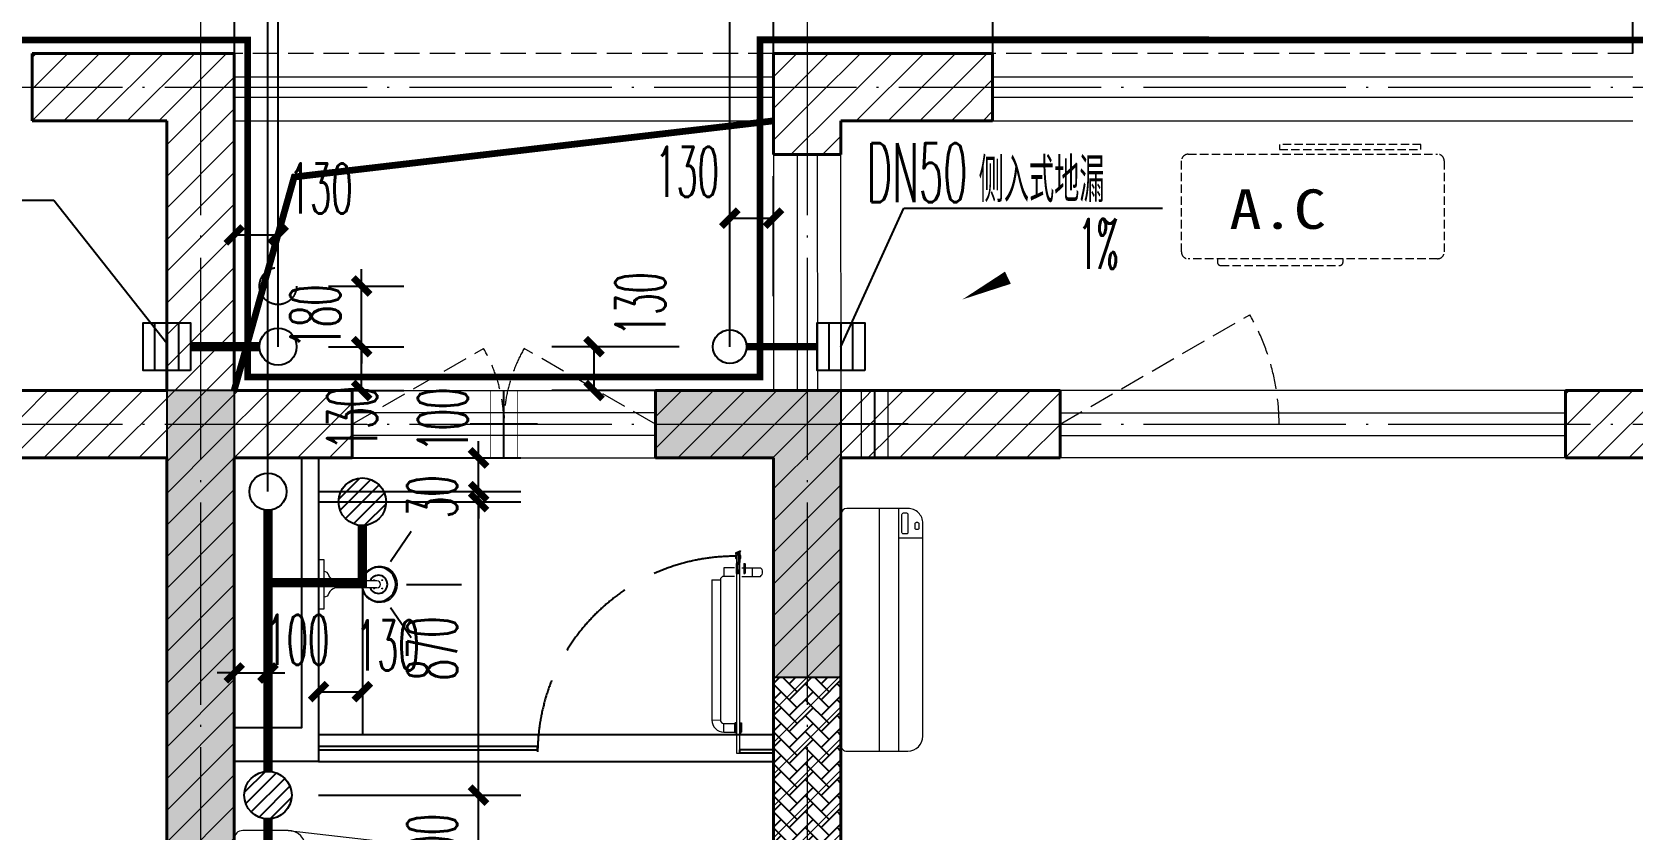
# Model space of a CAD drawing. Extents: x 27938 to 650306, y -92720 to 1524912.
# Drawn here: x 319817 to 324567, y 111802 to 114169 of the extents above; entities that cross this region are included whole.
import ezdxf

# ---------------------------------------------------------------- set-up
doc = ezdxf.new("R2010")
doc.units = 0
doc.header["$LTSCALE"] = 1000
doc.header["$MEASUREMENT"] = 0
doc.linetypes.add('DASH', pattern=[0.35, 0.25, -0.1])
doc.linetypes.add('DOTE', pattern=[2.42, 2, -0.2, 0.02, -0.2])
for name, color, linetype in [('COLUMN', 9, 'Continuous'), ('DIM_凝结', 3, 'Continuous'), ('DIM_废水', 3, 'Continuous'), ('DIM_污水', 3, 'Continuous'), ('DIM_雨水', 3, 'Continuous'), ('EQUIP_地漏', 7, 'Continuous'), ('IP-bath&kitchen-JOHNSON', 4, 'Continuous'), ('P-bath&kitchen-JOHNSON', 4, 'Continuous'), ('PIPE-凝结', 150, 'N'), ('PIPE-废水', 31, 'F'), ('PIPE-污水', 2, 'W'), ('TWT_DIM', 3, 'Continuous'), ('TWT_LEAD', 3, 'Continuous'), ('VPIPE-凝结', 150, 'Continuous'), ('VPIPE-废水', 31, 'Continuous'), ('VPIPE-污水', 2, 'W'), ('VPIPE-雨水', 4, 'DASH'), ('保温', 6, 'Continuous'), ('机电标识类', 1, 'Continuous'), ('看线', 251, 'Continuous')]:
    doc.layers.add(name, color=color, linetype=linetype)
for name, color, linetype, lineweight in [('DOTE', 19, 'DOTE', 9), ('LVTRY', 1, 'Continuous', 13), ('PUB_HATCH', 8, 'Continuous', 9), ('WALL', 9, 'Continuous', 40), ('WINDOW', 8, 'Continuous', 15), ('平面-排水沟', 86, 'Continuous', 15), ('平面-栏杆', 135, 'Continuous', 15), ('平面-看线', 45, 'Continuous', 15), ('平面-空调室内机', 176, 'Continuous', 9), ('平面-空调预留孔', 173, 'Continuous', 15), ('空调', 76, 'Continuous', 13)]:
    doc.layers.add(name, color=color, linetype=linetype, lineweight=lineweight)
doc.styles.add('_TCH_DIM', font='SIMPLEX.shx', dxfattribs={"width": 0.6, "oblique": 10, "bigfont": 'hztxt.shx'})
doc.styles.add('_TCH_DIM_T3', font='SIMPLEX.shx', dxfattribs={"width": 0.494118, "bigfont": 'GBCBIG.shx'})
doc.styles.add('_TWT_SERIAL', font='simplex.shx', dxfattribs={"width": 0.6, "oblique": 10, "height": 3, "bigfont": 'aadri.shx'})
doc.styles.get("Standard").update_dxf_attribs({"font": 'gbenor.shx', "bigfont": 'gbcbig.shx'})
doc.styles.add('黑体', font='simhei.ttf')
doc.linetypes.add('F', pattern='A,3,-0.2,["F",Standard,S=0.25,R=0,X=-0.1,Y=-0.115],-0.2', length=3.4)
doc.linetypes.add('N', pattern='A,3,-0.2,["N",Standard,S=0.25,R=0,X=-0.1,Y=-0.115],-0.2', length=3.4)
doc.linetypes.add('W', pattern='A,3,-0.2,["W",Standard,S=0.25,R=0,X=-0.1,Y=-0.115],-0.2', length=3.4)
doc.dimstyles.new('_TWT_ARCH&&50', dxfattribs={"dimtxt": 148.75, "dimasz": 50, "dimexe": 125, "dimexo": 150, "dimgap": 63.125, "dimtad": 1, "dimdec": 0, "dimzin": 0, "dimdsep": 46, "dimtxsty": '_TCH_DIM_T3', "dimblk": 'ARCHTICK', "dimcen": 0.09, "dimclrt": 7, "dimazin": 2, "dimtfac": 1, "dimtdec": 0, "dimtix": 1, "dimtmove": 2, "dimatfit": 3, "dimfxl": 1, "dimtolj": 1, "dimtzin": 0, "dimarcsym": 0})
pattern_1 = [(45, (0, 47.75), (-47.022601, 47.022601), [])]

# ---------------------------------------------------------------- blocks, each defined once
blk = doc.blocks.new('FGDGDRGSDGDG')
at = {"layer": 'DOTE', "linetype": 'DOTE', "ltscale": 0.3}
for p, q in [((538382.5, 529998.5), (538382.5, 513948.5)), ((540182.5, 529998.5), (540182.5, 522348.5)), ((488182.5, 526148.5), (546982.5, 526148.5)), ((488182.5, 525148.5), (546982.5, 525148.5))]:
    blk.add_line(p, q, dxfattribs=at)
blk = doc.blocks.new('rrrrrrrrrrrra')
at = {"color": 0}
for p, q in [((252.6, 483.7), (-87.4, 483.7)), ((-112.4, 458.7), (-112.4, 324.3)), ((277.6, 324.3), (277.6, 458.7)), ((-112.4, 324.3), (-63.7, -103.4)), ((277.6, 324.3), (227.5, -115.6)), ((-59.1, 271.1), (224.3, 271.1)), ((-20.6, 232.4), (-34.2, 153.6)), ((191.3, 200.5), (-26.1, 200.5)), ((185.8, 232.4), (-20.6, 232.4)), ((185.8, 232.4), (199.4, 153.6))]:
    blk.add_line(p, q, dxfattribs=at)
for centre, radius, start, end in [((-87.4, 458.7), 25, 90, 180), ((252.6, 458.7), 25, 0, 90), ((-59.1, 324.3), 53.3, 180, 270), ((224.3, 324.3), 53.3, 270, 0), ((-322.6, 209.8), 293.8, 333.5369, 351.4828), ((487.8, 209.8), 293.8, 188.5172, 206.4631), ((149, -3.2), 224.1, 158.5202, 180), ((16.2, -3.2), 224.1, 0, 21.4798), ((83.8, -63.6), 152.8, 195.0773, 340.1181)]:
    blk.add_arc(centre, radius, start, end, dxfattribs=at)
blk = doc.blocks.new('A$C1E0F638F')
at = {"color": 0}
for points in [[(499.7, 435.1), (499.7, 85.1), (0, 85.1), (0, 435.1)], [(269.9, 30), (229.9, 30), (229.9, 195), (269.9, 195)], [(119.9, 0), (179.9, 0), (179.9, 60), (119.9, 60)], [(146.9, 55), (152.9, 55), (152.9, 5), (146.9, 5)], [(379.9, 0), (319.9, 0), (319.9, 60), (379.9, 60)], [(352.9, 55), (346.9, 55), (346.9, 5), (352.9, 5)], [(229.9, 30), (269.9, 30), (269.9, 10), (229.9, 10)]]:
    blk.add_lwpolyline(points, close=True, dxfattribs=at)
blk.add_lwpolyline([(269.9, 60), (279.9, 60), (279.9, 0), (219.9, 0), (219.9, 60), (229.9, 60)], dxfattribs=at)
blk.add_circle((249.9, 236.3), 26, dxfattribs=at)
blk = doc.blocks.new('135')
blk.add_hatch(color=0).paths.add_polyline_path([(4.8, 1.8), (3.6, -1), (-4.7, 2.5), (-3.5, 5.3)])
at = {"color": 0}
for p, q in [((-6.3, 2.6), (5.4, -2.3)), ((-5.7, 2.9), (-5.2, 2.7)), ((-5.6, 18.9), (-3.4, 19.4)), ((-3.4, 19.4), (-5.5, 19.4)), ((5.2, 10.9), (-5.3, 10.9)), ((5.2, 9.7), (-5.2, 9.7)), ((-5.2, 2.7), (-3.8, 5.9)), ((-5, 10.9), (-5, 30.5)), ((-3.8, 5.9), (5.4, 2.1)), ((0, 0), (0, 39.1)), ((5.6, 18.9), (3.4, 19.3)), ((3.4, 19.3), (5.6, 19.3)), ((4.1, -1.2), (5.4, 2.1)), ((5, 10.9), (5, 32.3)), ((4.1, -1.2), (5.7, -1.8))]:
    blk.add_line(p, q, dxfattribs=at)
for centre, radius, start, end in [((6.2, 15.8), 13.5, 151.0147, 204.8403), ((13.5, 4.2), 20.5, 163.0924, 182.0012), ((-6, 3.6), 1, 184.2275, 248.4661), ((8.6, 15.5), 14.6, 166.278, 198.0953), ((13.5, 4.2), 19.5, 163.7443, 182.5269), ((-5.5, 3.3), 0.5, 181.9385, 247.2597), ((-5.2, 22.1), 0.5, 335.7643, 151.0147), ((3.8, 18.1), 9.42, 155.7643, 171.9773), ((5.2, 22.3), 0.5, 29.8425, 204.574), ((-5.9, 17.2), 11.7, 10.475, 24.574), ((29.1, 6.7), 24, 172.9439, 199.2318), ((-6.3, 15.4), 12.4, 338.6449, 16.0476), ((-6, 15.8), 13.4, 334.9111, 29.8425), ((26.4, 6.3), 20.6, 169.1454, 199.9526), ((5.9, -1.2), 1.17, 247.4597, 19.9526), ((5.9, -1.4), 0.5, 247.4597, 19.2318)]:
    blk.add_arc(centre, radius, start, end, dxfattribs=at)
blk.add_open_spline([(-5, 30.5), (-4.1, 31.3), (-2.3, 33), (0.9, 29.2), (3.5, 31.1), (5, 32.3)], degree=3, knots=[0, 0, 0, 0, 3.066329, 6.218313, 11.124135, 11.124135, 11.124135, 11.124135], dxfattribs=at)
blk = doc.blocks.new('SDFAWERAWER')
at = {"layer": 'LVTRY', "color": 0}
for p, q in [((593987.8, -1242190.5), (593978.2, -1242214)), ((594017.1, -1242202.5), (593987.8, -1242190.5)), ((594015.8, -1242220.4), (594027.2, -1242192.7)), ((594022.6, -1242211.4), (594029.8, -1242193.8)), ((594025.4, -1242210.8), (594031.1, -1242196.8)), ((594027.2, -1242192.7), (594033, -1242195.1)), ((594029.8, -1242193.8), (594031.1, -1242196.8)), ((594032.2, -1242197.2), (594033, -1242195.1)), ((594033, -1242195.1), (594034, -1242197.4)), ((594033.8, -1242197.9), (594034, -1242197.4)), ((593941.2, -1242210.1), (593783.7, -1242594.8)), ((593964.6, -1242219.7), (593807.2, -1242604.4)), ((593941.2, -1242210.1), (593964.6, -1242219.7)), ((594007.5, -1242226), (593978.2, -1242214)), ((594015.8, -1242220.4), (594021.7, -1242222.8)), ((594025.7, -1242203.9), (594018.5, -1242221.5)), ((594018.5, -1242221.5), (594021.5, -1242220.3)), ((594025.4, -1242210.8), (594021.5, -1242220.3)), ((594022.6, -1242220.7), (594021.7, -1242222.8)), ((594021.7, -1242222.8), (594023.9, -1242221.9)), ((594024.2, -1242221.4), (594023.9, -1242221.9)), ((594027.7, -1242234.3), (594078.4, -1242255)), ((594047.3, -1242200.9), (594035.9, -1242228.7)), ((594035.9, -1242228.7), (594038.6, -1242229.7)), ((594037.3, -1242210.8), (594088, -1242231.6)), ((594038.6, -1242229.7), (594045.2, -1242213.6)), ((594038.6, -1242229.7), (594041.6, -1242228.5)), ((594041.6, -1242228.5), (594051.2, -1242205)), ((594049.9, -1242202), (594043.3, -1242218.2)), ((594047.3, -1242200.9), (594049.9, -1242202)), ((594049.9, -1242202), (594051.2, -1242205)), ((594057.1, -1242246.3), (594066.7, -1242222.8)), ((593783.7, -1242594.8), (593807.2, -1242604.4)), ((593803.2, -1242641.3), (593812.8, -1242617.9)), ((593812.8, -1242617.9), (593842.2, -1242629.9)), ((593803.2, -1242641.3), (593832.6, -1242653.3)), ((593842.2, -1242629.9), (593832.6, -1242653.3)), ((593833.8, -1242656.3), (593832.6, -1242653.3)), ((593845.2, -1242628.6), (593833.8, -1242656.3)), ((593836.5, -1242657.4), (593833.8, -1242656.3)), ((593847.8, -1242629.7), (593836.5, -1242657.4)), ((593845.2, -1242628.6), (593842.2, -1242629.9)), ((593847.8, -1242629.7), (593845.2, -1242628.6)), ((593847.1, -1242661.8), (593858.5, -1242634.1)), ((593847.1, -1242661.8), (593849.8, -1242662.9)), ((593849.8, -1242662.9), (593861.2, -1242635.2)), ((593852.1, -1242661.9), (593862.1, -1242637.4)), ((593858.5, -1242634.1), (593861.2, -1242635.2)), ((593861.2, -1242635.2), (593862.1, -1242637.4))]:
    blk.add_line(p, q, dxfattribs=at)
blk.add_lwpolyline([(593823.5, -1242717), (594045.8, -1242173.9), (594036.5, -1242170.2), (593814.2, -1242713.2)], close=True, dxfattribs=at)
blk.add_arc((594075.3, -1242240), 15.3, 281.7932, 33.7019, dxfattribs=at)
for centre, major_axis, start_param, end_param in [((593974.2, -1242223.6), (3.93, 9.6), 0, 1.570796), ((593816.8, -1242608.3), (13.5, 33.1), 1.570796, 3.141593), ((593816.8, -1242608.3), (3.93, 9.6), 1.570796, 3.141593)]:
    blk.add_ellipse(centre, major_axis=major_axis, ratio=1, start_param=start_param, end_param=end_param, dxfattribs=at)
at = {"layer": 'P-bath&kitchen-JOHNSON', "color": 0, "linetype": 'DASH'}
blk.add_arc((593809.8, -1242714), 586.2, 67.5369, 157.1325, dxfattribs=at)
at = {"layer": 'LVTRY', "color": 8, "xscale": -1, "rotation": 157.7329157530927}
blk.add_blockref('135', (594045.3, -1242161.9), dxfattribs=at)
blk = doc.blocks.new('A$C5DCB2F21')
at = {"layer": 'IP-bath&kitchen-JOHNSON', "color": 0}
for p, q in [((-68.3, -213.2), (-157.7, -275)), ((68.2, -213.2), (157.6, -275)), ((-0.1, -261.4), (-0.1, -424.7))]:
    blk.add_line(p, q, dxfattribs=at)
for centre, major_axis, ratio, start_param, end_param in [((0, -178.8), (-51, 0), 0.990052, -1.36297, 4.504563), ((0, -177.8), (-26.8, 0), 0.994812, -1.167677, 4.309269)]:
    blk.add_ellipse(centre, major_axis=major_axis, ratio=ratio, start_param=start_param, end_param=end_param, dxfattribs=at)
at = {"layer": 'LVTRY', "color": 0}
for p, q in [((73.6, 0), (-73.6, 0)), ((-10.5, -173.5), (-10.5, -49.3)), ((10.6, -173.5), (10.6, -49.3))]:
    blk.add_line(p, q, dxfattribs=at)
blk.add_lwpolyline([(73.6, 0), (73.6, -15.8), (-73.6, -15.8), (-73.6, 0)], dxfattribs=at)
for points in [[(-26.3, -30.7, -0.364142), (-37.8, -15.8, -0.020495)], [(-10.5, -49.4, 0.214893), (-26.3, -30.7, 7.649644)], [(10.6, -49.3, -0.21439), (26.3, -30.7, -7.649644)], [(26.3, -30.7, 0.364142), (37.8, -15.8, 0.020495)]]:
    blk.add_lwpolyline(points, format="xyb", dxfattribs=at)
blk.add_arc((0, -173.5), 10.5, 180, 0, dxfattribs=at)
for centre, major_axis, ratio, start_param, end_param in [((0, -181.3), (53.6, 0), 0.987577, 1.76809, 7.656688), ((-12.4, -164.7), (0, 1.43), 0.85, -1.570796, 4.712389), ((-12.4, -189.2), (0, 1.43), 0.85, 4.712389, 10.995574), ((12.5, -164.7), (0, 1.43), 0.85, 4.712389, 10.995574), ((12.5, -189.2), (0, 1.43), 0.85, 4.712389, 10.995574)]:
    blk.add_ellipse(centre, major_axis=major_axis, ratio=ratio, start_param=start_param, end_param=end_param, dxfattribs=at)
blk = doc.blocks.new('FSFSFSFS')
at = {"layer": 'IP-bath&kitchen-JOHNSON', "color": 0}
for p, q in [((496432.4, 524228.1), (495082.4, 524228.1)), ((495082.4, 524183.1), (495182.4, 524183.1)), ((495082.4, 524173.1), (495182.4, 524173.1)), ((495182.4, 524173.1), (495182.4, 524183.1)), ((496432.4, 524193.1), (495782.4, 524193.1)), ((495782.4, 524183.1), (495782.4, 524193.1)), ((496432.4, 524183.1), (495782.4, 524183.1)), ((496432.4, 524148.1), (495082.4, 524148.1))]:
    blk.add_line(p, q, dxfattribs=at)
for points in [[(496432.4, 525048.5), (496432.4, 524148.1), (496682.4, 524148.1)], [(496482.4, 525048.5), (496482.4, 524248.1), (496682.4, 524248.1)]]:
    blk.add_lwpolyline(points, dxfattribs=at)
at = {"layer": 'LVTRY', "color": 0}
blk.add_lwpolyline([(496082.4, 522448.5), (496682.4, 522448.5), (496682.4, 523348.5), (496082.4, 523348.5)], close=True, dxfattribs=at)
at = {"layer": 'IP-bath&kitchen-JOHNSON', "color": 8, "xscale": -1}
for name, p, rotation in [('SDFAWERAWER', (1515500.9, 1449333.6), 337.7402306568929), ('A$C5DCB2F21', (496432.4, 524673.5), 269.991511475553)]:
    blk.add_blockref(name, p, dxfattribs=dict(at, rotation=rotation))
at = {"layer": 'LVTRY', "color": 8, "extrusion": (0, 0, -1), "zscale": -1, "rotation": 90.00000000000001}
blk.add_blockref('rrrrrrrrrrrra', (-496198.6, 523665.7), dxfattribs=at)
at = {"layer": 'LVTRY', "color": 8, "rotation": 90.00000000000001}
blk.add_blockref('A$C1E0F638F', (496617.5, 522648.8), dxfattribs=at)
blk = doc.blocks.new('gdfgdgdgr')
at = {"layer": 'PUB_HATCH'}
for points in [[(525377.7, 529313.9), (525377.7, 526313.9), (525977.7, 526313.9), (525977.7, 526513.9), (525577.7, 526513.9), (525577.7, 529113.9), (525577.7, 529113.9), (525577.7, 529313.9)], [(526827.8, 529113.9), (527177.8, 529113.9), (527177.8, 528463.9), (527377.8, 528463.9), (527377.8, 529313.9), (526827.8, 529313.9)]]:
    blk.add_hatch(color=256, dxfattribs=at).paths.add_polyline_path(points)
at = {"layer": 'COLUMN', "color": 8}
for p, q in [((525377.7, 529313.9), (525377.7, 526313.9)), ((525577.7, 529313.9), (525377.7, 529313.9)), ((525577.7, 529113.9), (525577.7, 529313.9)), ((527377.8, 529313.9), (526827.8, 529313.9)), ((526827.8, 529313.9), (526827.8, 529113.9)), ((527377.8, 528463.9), (527377.8, 529313.9)), ((525577.7, 526513.9), (525577.7, 529113.9)), ((525577.7, 529113.9), (525577.7, 529113.9)), ((526827.8, 529113.9), (527177.8, 529113.9)), ((527177.8, 529113.9), (527177.8, 528463.9)), ((527177.8, 528463.9), (527377.8, 528463.9))]:
    blk.add_line(p, q, dxfattribs=at)
blk = doc.blocks.new('A$C001338C2')
at = {"color": 0}
for p, q in [((845, 303.6), (55, 303.6)), ((109.1, 214.8), (109.1, 303.6)), ((0, 248.6), (0, 22)), ((900, 22), (900, 248.6)), ((22, 0), (878, 0))]:
    blk.add_line(p, q, dxfattribs=at)
at = {"color": 0, "lineweight": 5}
for p, q in [((900, 214.8), (0, 214.8)), ((900, 143.2), (0, 143.2))]:
    blk.add_line(p, q, dxfattribs=at)
at = {"color": 0}
for points in [[(89.2, 226.4), (22.2, 226.4, -0.414214), (16.7, 231.9), (16.7, 243.1, -0.414214), (22.2, 248.6), (89.2, 248.6, -0.414214), (94.7, 243.1), (94.7, 231.9, -0.414214)], [(73.1, 275), (56.8, 275, -0.414214), (51.3, 280.5), (51.3, 283.4, -0.414214), (56.8, 288.9), (73.1, 288.9, -0.414214), (78.6, 283.4), (78.6, 280.5, -0.414214)]]:
    blk.add_lwpolyline(points, format="xyb", close=True, dxfattribs=at)
for centre, radius, start, end in [((55, 248.6), 55, 90, 180), ((845, 248.6), 55, 360, 90), ((22, 22), 22, 180, 270), ((878, 22), 22, 270, 360)]:
    blk.add_arc(centre, radius, start, end, dxfattribs=at)
blk = doc.blocks.new('dongkong')
at = {"color": 0}
blk.add_wipeout([(-603756, 210771), (-603756, 210570.8), (-603836, 210570.8), (-603836, 210771)], dxfattribs=at)
at = {"layer": '机电标识类', "color": 0, "linetype": 'DASH', "ltscale": 400}
for p, q in [((-603796, 210771), (-603796, 210570.8)), ((-603896, 210670.7), (-603696, 210670.7))]:
    blk.add_line(p, q, dxfattribs=at)
at = {"layer": '空调', "color": 0, "linetype": 'DASH', "const_width": 2}
blk.add_lwpolyline([(-603756, 210771), (-603756, 210570.8), (-603836, 210570.8), (-603836, 210771)], close=True, dxfattribs=at)
blk = doc.blocks.new('A$C263B1184')
at = {"layer": '保温', "linetype": 'ByBlock', "ltscale": 10}
h = blk.add_hatch(dxfattribs=at)
h.set_pattern_fill('AR-HBONE', color=251, scale=55)
h.set_pattern_definition([(45, (-1017960.394, -343310.663), (0, 47.4157523), [100.584, -33.528]), (135, (-1017936.686, -343286.955), (3e-15, 47.4157523), [100.584, -33.528])])
h.paths.add_polyline_path([(-8700, 6200), (-8700, 8350), (-8900, 8350), (-8900, 6200)])
blk = doc.blocks.new('A$C12C278E8')
at = {"color": 8}
blk.add_wipeout([(18060.4, 0.3), (18060.4, -199.9), (18140.4, -199.9), (18140.4, 0.3)], dxfattribs=at)
at = {"layer": '机电标识类', "color": 8, "linetype": 'DASH', "ltscale": 400}
for p, q in [((18100.4, 0.3), (18100.4, -199.9)), ((18200.4, -100), (18000.4, -100))]:
    blk.add_line(p, q, dxfattribs=at)
at = {"layer": '空调', "color": 8, "linetype": 'DASH'}
blk.add_lwpolyline([(18060.4, 0.3), (18060.4, -199.9), (18140.4, -199.9), (18140.4, 0.3)], close=True, dxfattribs=at)
blk = doc.blocks.new('gsergvr')
at = {"layer": '平面-空调预留孔', "color": 0, "linetype": 'DASH', "ltscale": 0.1}
for p, q in [((34075.4, 17176.2), (34075.4, 17166.2)), ((34085.4, 17156.2), (34438.2, 17156.2)), ((34448.2, 17166.2), (34448.2, 17176.2))]:
    blk.add_line(p, q, dxfattribs=at)
blk.add_lwpolyline([(34728.6, 17176.2), (33988.6, 17176.2, -0.414214), (33968.6, 17196.2), (33968.6, 17466.2, -0.414214), (33988.6, 17486.2), (34728.6, 17486.2, -0.414214), (34748.6, 17466.2), (34748.6, 17196.2, -0.414214)], format="xyb", close=True, dxfattribs=at)
blk.add_lwpolyline([(34679.3, 17515.3), (34259.5, 17515.3), (34259.5, 17500.2), (34679.3, 17500.2)], close=True, dxfattribs=at)
for centre, start, end in [((34085.4, 17166.2), 180, 270), ((34438.2, 17166.2), 270, 0)]:
    blk.add_arc(centre, 10, start, end, dxfattribs=at)
at = {"layer": '平面-空调预留孔', "color": 0, "linetype": 'DASH', "ltscale": 0.1, "style": '黑体', "width": 1.2}
blk.add_text('A.C', height=117.05, dxfattribs=at).set_placement((34110.9, 17264.8))
blk = doc.blocks.new('rtyryrtyeeretee')
at = {"layer": '平面-空调预留孔', "color": 8}
blk.add_blockref('gsergvr', (635673.5, 326705.8), dxfattribs=at)
blk = doc.blocks.new('$TwtSys$00000137')
at = {"color": 7}
for p, q in [((-46.875, -93.75), (-46.875, 93.75)), ((0, -93.75), (0, 93.75)), ((46.875, -93.75), (46.875, 93.75))]:
    blk.add_line(p, q, dxfattribs=at)
blk.add_lwpolyline([(-93.75, -93.75), (93.75, -93.75), (93.75, 93.75), (-93.75, 93.75)], close=True, dxfattribs=at)
blk = doc.blocks.new('_ArchTick')
at = {"color": 0, "linetype": 'ByBlock', "const_width": 0.4}
blk.add_lwpolyline([(-0.5, -0.5), (0.5, 0.5)], dxfattribs=at)
blk = doc.blocks.new('*D377')
at = {"layer": 'Defpoints', "color": 0}
for p in [(322016.8, 113617.1), (321886.9, 113235.9), (322016.8, 113235.9)]:
    blk.add_point(p, dxfattribs=at)
at = {"layer": 'TWT_DIM', "color": 0, "lineweight": -2}
for p, q in [((321886.9, 113385.9), (321886.9, 113742.1)), ((322016.8, 113385.9), (322016.8, 113742.1)), ((321886.9, 113617.1), (322016.8, 113617.1))]:
    blk.add_line(p, q, dxfattribs=at)
at = {"layer": 'TWT_DIM', "color": 0, "lineweight": -2, "xscale": 50, "yscale": 50, "zscale": 50, "rotation": 180}
blk.add_blockref('_ArchTick', (321886.9, 113617.1), dxfattribs=at)
at = {"layer": 'TWT_DIM', "color": 0, "lineweight": -2, "xscale": 50, "yscale": 50, "zscale": 50}
blk.add_blockref('_ArchTick', (322016.8, 113617.1), dxfattribs=at)
at = {"layer": 'TWT_DIM', "color": 7, "insert": (321760.3, 113754.6), "char_height": 148.75, "attachment_point": 5, "style": '_TCH_DIM_T3'}
blk.add_mtext('\\A1;130', dxfattribs=at)
blk = doc.blocks.new('*D378')
at = {"layer": 'Defpoints', "color": 0}
for p in [(320546.6, 113415.9), (320794.6, 113415.9), (320546.6, 113235.9)]:
    blk.add_point(p, dxfattribs=at)
at = {"layer": 'TWT_DIM', "color": 0, "lineweight": -2}
for p, q in [((320794.6, 113415.9), (320794.6, 113465.9)), ((320696.6, 113415.9), (320919.6, 113415.9)), ((320794.6, 113235.9), (320794.6, 113415.9)), ((320696.6, 113235.9), (320919.6, 113235.9)), ((320794.6, 113235.9), (320794.6, 113185.9))]:
    blk.add_line(p, q, dxfattribs=at)
at = {"layer": 'TWT_DIM', "color": 0, "lineweight": -2, "xscale": 50, "yscale": 50, "zscale": 50}
for p, rotation in [((320794.6, 113415.9), 270), ((320794.6, 113235.9), 90)]:
    blk.add_blockref('_ArchTick', p, dxfattribs=dict(at, rotation=rotation))
at = {"layer": 'TWT_DIM', "color": 7, "insert": (320657.1, 113325.9), "char_height": 148.75, "attachment_point": 5, "rotation": 90, "style": '_TCH_DIM_T3'}
blk.add_mtext('\\A1;180', dxfattribs=at)
blk = doc.blocks.new('*D379')
at = {"layer": 'Defpoints', "color": 0}
for p in [(320546.6, 113235.9), (320794.6, 113235.9), (320546.6, 113105.9)]:
    blk.add_point(p, dxfattribs=at)
at = {"layer": 'TWT_DIM', "color": 0, "lineweight": -2}
for p, q in [((320696.6, 113235.9), (320919.6, 113235.9)), ((320794.6, 113105.9), (320794.6, 113235.9)), ((320696.6, 113105.9), (320919.6, 113105.9))]:
    blk.add_line(p, q, dxfattribs=at)
at = {"layer": 'TWT_DIM', "color": 0, "lineweight": -2, "xscale": 50, "yscale": 50, "zscale": 50}
for p, rotation in [((320794.6, 113235.9), 90), ((320794.6, 113105.9), 270)]:
    blk.add_blockref('_ArchTick', p, dxfattribs=dict(at, rotation=rotation))
at = {"layer": 'TWT_DIM', "color": 7, "insert": (320766.6, 113024.3), "char_height": 148.75, "attachment_point": 5, "rotation": 90, "style": '_TCH_DIM_T3'}
blk.add_mtext('\\A1;130', dxfattribs=at)
blk = doc.blocks.new('*D380')
at = {"layer": 'Defpoints', "color": 0}
for p in [(320546.6, 113567.5), (320416.7, 113235.9), (320546.6, 113235.9)]:
    blk.add_point(p, dxfattribs=at)
at = {"layer": 'TWT_DIM', "color": 0, "lineweight": -2}
for p, q in [((320416.7, 113385.9), (320416.7, 113692.5)), ((320546.6, 113385.9), (320546.6, 113692.5)), ((320416.7, 113567.5), (320546.6, 113567.5))]:
    blk.add_line(p, q, dxfattribs=at)
at = {"layer": 'TWT_DIM', "color": 0, "lineweight": -2, "xscale": 50, "yscale": 50, "zscale": 50, "rotation": 180}
blk.add_blockref('_ArchTick', (320416.7, 113567.5), dxfattribs=at)
at = {"layer": 'TWT_DIM', "color": 0, "lineweight": -2, "xscale": 50, "yscale": 50, "zscale": 50}
blk.add_blockref('_ArchTick', (320546.6, 113567.5), dxfattribs=at)
at = {"layer": 'TWT_DIM', "color": 7, "insert": (320673.2, 113705), "char_height": 148.75, "attachment_point": 5, "style": '_TCH_DIM_T3'}
blk.add_mtext('\\A1;130', dxfattribs=at)
blk = doc.blocks.new('*D381')
at = {"layer": 'Defpoints', "color": 0}
for p in [(320666.7, 112775.9), (320796.7, 112775.9), (320796.7, 112212.5)]:
    blk.add_point(p, dxfattribs=at)
at = {"layer": 'TWT_DIM', "color": 0, "lineweight": -2}
for p, q in [((320666.7, 112625.9), (320666.7, 112087.5)), ((320796.7, 112625.9), (320796.7, 112087.5)), ((320666.7, 112212.5), (320796.7, 112212.5))]:
    blk.add_line(p, q, dxfattribs=at)
at = {"layer": 'TWT_DIM', "color": 0, "lineweight": -2, "xscale": 50, "yscale": 50, "zscale": 50, "rotation": 180}
blk.add_blockref('_ArchTick', (320666.7, 112212.5), dxfattribs=at)
at = {"layer": 'TWT_DIM', "color": 0, "lineweight": -2, "xscale": 50, "yscale": 50, "zscale": 50}
blk.add_blockref('_ArchTick', (320796.7, 112212.5), dxfattribs=at)
at = {"layer": 'TWT_DIM', "color": 7, "insert": (320872.1, 112350), "char_height": 148.75, "attachment_point": 5, "style": '_TCH_DIM_T3'}
blk.add_mtext('\\A1;130', dxfattribs=at)
blk = doc.blocks.new('*D382')
at = {"layer": 'Defpoints', "color": 0}
for p in [(321484.1, 113235.9), (321886.9, 113235.9), (321886.9, 113105.9)]:
    blk.add_point(p, dxfattribs=at)
at = {"layer": 'TWT_DIM', "color": 0, "lineweight": -2}
for p, q in [((321736.9, 113235.9), (321359.1, 113235.9)), ((321484.1, 113105.9), (321484.1, 113235.9)), ((321736.9, 113105.9), (321359.1, 113105.9))]:
    blk.add_line(p, q, dxfattribs=at)
at = {"layer": 'TWT_DIM', "color": 0, "lineweight": -2, "xscale": 50, "yscale": 50, "zscale": 50}
for p, rotation in [((321484.1, 113235.9), 90), ((321484.1, 113105.9), 270)]:
    blk.add_blockref('_ArchTick', p, dxfattribs=dict(at, rotation=rotation))
at = {"layer": 'TWT_DIM', "color": 7, "insert": (321621.6, 113362.5), "char_height": 148.75, "attachment_point": 5, "rotation": 90, "style": '_TCH_DIM_T3'}
blk.add_mtext('\\A1;130', dxfattribs=at)
blk = doc.blocks.new('*D383')
at = {"layer": 'Defpoints', "color": 0}
for p in [(320416.5, 112805.9), (320516.6, 112805.9), (320516.6, 112268)]:
    blk.add_point(p, dxfattribs=at)
at = {"layer": 'TWT_DIM', "color": 0, "lineweight": -2}
for p, q in [((320416.4, 112655.9), (320416.4, 112143)), ((320516.6, 112655.9), (320516.5, 112143)), ((320416.4, 112268), (320366.4, 112268)), ((320416.4, 112268), (320516.6, 112268)), ((320516.6, 112268), (320566.6, 112268))]:
    blk.add_line(p, q, dxfattribs=at)
at = {"layer": 'TWT_DIM', "color": 0, "lineweight": -2, "xscale": 50, "yscale": 50, "zscale": 50}
for p, rotation in [((320416.4, 112268), 359.9971810419068), ((320516.6, 112268), 179.9971810419068)]:
    blk.add_blockref('_ArchTick', p, dxfattribs=dict(at, rotation=rotation))
at = {"layer": 'TWT_DIM', "color": 7, "insert": (320604, 112366.4), "char_height": 148.75, "attachment_point": 5, "rotation": 359.9972, "style": '_TCH_DIM_T3'}
blk.add_mtext('\\A1;100', dxfattribs=at)
blk = doc.blocks.new('*D388')
at = {"layer": 'Defpoints', "color": 0}
for p in [(320516.6, 111905.5), (321141.5, 111905.5), (320516.6, 111605.7)]:
    blk.add_point(p, dxfattribs=at)
at = {"layer": 'TWT_DIM', "color": 0, "lineweight": -2}
for p, q in [((321141.5, 111905.5), (321141.5, 111955.5)), ((320666.6, 111905.5), (321266.5, 111905.5)), ((321141.5, 111605.7), (321141.5, 111905.5)), ((320666.6, 111605.7), (321266.5, 111605.7)), ((321141.5, 111605.7), (321141.5, 111555.7))]:
    blk.add_line(p, q, dxfattribs=at)
at = {"layer": 'TWT_DIM', "color": 0, "lineweight": -2, "xscale": 50, "yscale": 50, "zscale": 50}
for p, rotation in [((321141.5, 111905.5), 270), ((321141.5, 111605.7), 90)]:
    blk.add_blockref('_ArchTick', p, dxfattribs=dict(at, rotation=rotation))
at = {"layer": 'TWT_DIM', "color": 7, "insert": (321004, 111755.6), "char_height": 148.75, "attachment_point": 5, "rotation": 90, "style": '_TCH_DIM_T3'}
blk.add_mtext('\\A1;300', dxfattribs=at)
blk = doc.blocks.new('*D389')
at = {"layer": 'Defpoints', "color": 0}
for p in [(320516.6, 112775.9), (321141.5, 112775.9), (320516.6, 111905.5)]:
    blk.add_point(p, dxfattribs=at)
at = {"layer": 'TWT_DIM', "color": 0, "lineweight": -2}
for p, q in [((320666.6, 112775.9), (321266.5, 112775.9)), ((321141.5, 111905.5), (321141.5, 112775.9)), ((320666.6, 111905.5), (321266.5, 111905.5))]:
    blk.add_line(p, q, dxfattribs=at)
at = {"layer": 'TWT_DIM', "color": 0, "lineweight": -2, "xscale": 50, "yscale": 50, "zscale": 50}
for p, rotation in [((321141.5, 112775.9), 90), ((321141.5, 111905.5), 270)]:
    blk.add_blockref('_ArchTick', p, dxfattribs=dict(at, rotation=rotation))
at = {"layer": 'TWT_DIM', "color": 7, "insert": (321004, 112340.7), "char_height": 148.75, "attachment_point": 5, "rotation": 90, "style": '_TCH_DIM_T3'}
blk.add_mtext('\\A1;870', dxfattribs=at)
blk = doc.blocks.new('*D390')
at = {"layer": 'Defpoints', "color": 0}
for p in [(320516.6, 112805.9), (320516.6, 112775.9), (321141.5, 112805.9)]:
    blk.add_point(p, dxfattribs=at)
at = {"layer": 'TWT_DIM', "color": 0, "lineweight": -2}
for p, q in [((321141.5, 112805.9), (321141.5, 112855.9)), ((320666.6, 112805.9), (321266.5, 112805.9)), ((320666.6, 112775.9), (321266.5, 112775.9)), ((321141.5, 112775.9), (321141.5, 112805.9)), ((321141.5, 112775.9), (321141.5, 112725.9))]:
    blk.add_line(p, q, dxfattribs=at)
at = {"layer": 'TWT_DIM', "color": 0, "lineweight": -2, "xscale": 50, "yscale": 50, "zscale": 50}
for p, rotation in [((321141.5, 112805.9), 270), ((321141.5, 112775.9), 90)]:
    blk.add_blockref('_ArchTick', p, dxfattribs=dict(at, rotation=rotation))
at = {"layer": 'TWT_DIM', "color": 7, "insert": (321004, 112790.9), "char_height": 148.75, "attachment_point": 5, "rotation": 90, "style": '_TCH_DIM_T3'}
blk.add_mtext('\\A1;30', dxfattribs=at)
blk = doc.blocks.new('*D391')
at = {"layer": 'Defpoints', "color": 0}
for p in [(320516.6, 112905.9), (321141.5, 112905.9), (320516.6, 112805.9)]:
    blk.add_point(p, dxfattribs=at)
at = {"layer": 'TWT_DIM', "color": 0, "lineweight": -2}
for p, q in [((321141.5, 112905.9), (321141.5, 112955.9)), ((320666.6, 112905.9), (321266.5, 112905.9)), ((321141.5, 112805.9), (321141.5, 112905.9)), ((320666.6, 112805.9), (321266.5, 112805.9)), ((321141.5, 112805.9), (321141.5, 112755.9))]:
    blk.add_line(p, q, dxfattribs=at)
at = {"layer": 'TWT_DIM', "color": 0, "lineweight": -2, "xscale": 50, "yscale": 50, "zscale": 50}
for p, rotation in [((321141.5, 112905.9), 270), ((321141.5, 112805.9), 90)]:
    blk.add_blockref('_ArchTick', p, dxfattribs=dict(at, rotation=rotation))
at = {"layer": 'TWT_DIM', "color": 7, "insert": (321035.3, 113019.5), "char_height": 148.75, "attachment_point": 5, "rotation": 90, "style": '_TCH_DIM_T3'}
blk.add_mtext('\\A1;100', dxfattribs=at)
blk = doc.blocks.new('$TwtSys$00000141')
for p, q in [((-141.3, 11.5), (-15.1, 137.7)), ((-141.3, 11.5), (-15.1, 137.7)), ((-130.8, -52.6), (52.6, 130.8)), ((-130.8, -52.6), (52.6, 130.8)), ((-99.7, -99.7), (99.7, 99.7)), ((-99.7, -99.7), (99.7, 99.7)), ((-48.5, -130.6), (131.4, 49.3)), ((-48.5, -130.6), (131.4, 49.3)), ((17.1, -138.4), (138.4, -17.1)), ((17.1, -138.4), (138.4, -17.1))]:
    blk.add_line(p, q)
blk.add_circle((0, 0), 141)
blk.add_circle((0, 0), 141)
blk = doc.blocks.new('$WINLIB2D$00000001')
at = {"color": 0}
for points in [[(-0.5, 0.5), (-0.5, -0.5)], [(-0.5, 0.5), (0.5, 0.5)], [(0.5, -0.5), (0.5, 0.5)], [(0.5, 0.1667), (-0.5, 0.1667)], [(0.5, -0.1667), (-0.5, -0.1667)], [(-0.5, -0.5), (0.5, -0.5)]]:
    blk.add_lwpolyline(points, dxfattribs=at)

msp = doc.modelspace()

# ---------------------------------------------------------------- hatches: boundary and pattern name
at = {"layer": 'PIPE-污水'}
for points in [[(320796.7, 112535.9), (320796.7, 112522.1), (320810.4, 112522.1)], [(320796.7, 112535.9), (320810.4, 112535.9), (320810.4, 112522.1)]]:
    msp.add_hatch(color=256, dxfattribs=at).paths.add_polyline_path(points)
at = {"layer": 'PUB_HATCH'}
h = msp.add_hatch(dxfattribs=at)
h.set_pattern_fill('普通砖', color=256, scale=50, style=0)
h.set_pattern_definition(pattern_1)
h.paths.add_polyline_path([(319816.6, 113905.9), (320216.6, 113905.9), (320416.6, 114105.9), (319816.6, 114105.9)])
h = msp.add_hatch(dxfattribs=at)
h.set_pattern_fill('普通砖', color=256, scale=50, style=0)
h.set_pattern_definition(pattern_1)
h.paths.add_polyline_path([(322016.6, 114105.9), (322216.6, 113905.9), (322666.7, 113905.9), (322666.7, 114105.9)])
h = msp.add_hatch(dxfattribs=at)
h.set_pattern_fill('普通砖', color=256, scale=50, style=0)
h.set_pattern_definition(pattern_1)
h.paths.add_polyline_path([(322216.6, 113905.9), (322016.6, 114105.9), (322016.6, 113805.9), (322216.6, 113805.9)])
h = msp.add_hatch(dxfattribs=at)
h.set_pattern_fill('普通砖', color=256, scale=50, style=0)
h.set_pattern_definition(pattern_1)
h.paths.add_polyline_path([(325116.6, 113105.9), (324366.7, 113105.9), (324366.7, 112905.9), (325016.6, 112905.9), (325116.6, 112972.5)])

# ---------------------------------------------------------------- linework, layer by layer
at = {"layer": 'DIM_凝结'}
msp.add_line((321886.9, 113235.9), (321886.9, 114428.4), dxfattribs=at)
at = {"layer": 'DIM_废水'}
msp.add_line((320546.6, 113235.9), (320546.6, 114788.8), dxfattribs=at)
at = {"layer": 'DIM_雨水'}
msp.add_line((320546.6, 113415.9), (320546.6, 115107.6), dxfattribs=at)
at = {"layer": 'PIPE-凝结', "ltscale": 0.5, "const_width": 22.5}
msp.add_lwpolyline([(321936.9, 113235.9), (322146.8, 113235.9)], dxfattribs=at)
at = {"layer": 'PIPE-废水', "ltscale": 0.5, "const_width": 27.5}
msp.add_lwpolyline([(320491.6, 113235.9), (320286.9, 113235.9)], dxfattribs=at)
at = {"layer": 'PIPE-污水', "ltscale": 0.5, "const_width": 27.5}
for points in [[(320516.6, 112750.9), (320516.6, 112535.9)], [(320796.7, 112705.4), (320796.7, 112535.9)], [(320796.7, 112535.9), (320516.6, 112535.9)], [(320516.6, 112535.9), (320516.6, 111976)], [(320516.6, 111835), (320516.6, 111755.8)]]:
    msp.add_lwpolyline(points, dxfattribs=at)
at = {"layer": 'TWT_LEAD'}
for p, q in [((319881.1, 113669.8), (318934.5, 113669.8)), ((320216.6, 113245.3), (319881.1, 113669.8)), ((322216.8, 113235.9), (322403.1, 113647.1)), ((322403.1, 113647.1), (323171, 113647.1))]:
    msp.add_line(p, q, dxfattribs=at)
at = {"layer": 'VPIPE-凝结'}
msp.add_circle((321886.9, 113235.9), 50, dxfattribs=at)
at = {"layer": 'VPIPE-废水'}
msp.add_circle((320546.6, 113235.9), 55, dxfattribs=at)
at = {"layer": 'VPIPE-污水'}
msp.add_circle((320516.6, 112805.9), 55, dxfattribs=at)
at = {"layer": 'VPIPE-雨水'}
msp.add_circle((320546.6, 113415.9), 55, dxfattribs=at)
at = {"layer": 'WALL', "color": 8}
for p, q in [((319816.6, 114105.9), (320416.6, 114105.9)), ((319816.6, 114105.9), (319816.6, 113905.9)), ((322016.6, 114105.9), (322666.7, 114105.9)), ((322016.6, 114105.9), (322016.6, 113805.9)), ((322666.7, 114105.9), (322666.7, 113905.9)), ((319816.6, 113905.9), (320216.6, 113905.9)), ((322216.6, 113905.9), (322666.7, 113905.9)), ((322216.6, 113905.9), (322216.6, 113805.9)), ((322216.6, 113805.9), (322016.6, 113805.9)), ((322866.7, 112905.9), (322866.7, 113105.9)), ((325116.6, 113105.9), (324366.7, 113105.9)), ((324366.7, 113105.9), (324366.7, 112905.9)), ((324366.7, 112905.9), (325016.6, 112905.9))]:
    msp.add_line(p, q, dxfattribs=at)
at = {"layer": 'WINDOW', "color": 8, "linetype": 'DASH', "ltscale": 0.3}
for points in [[(322866.7, 113005.9), (323429.8, 113330.5, -0.131485), (323516.7, 113005.9)], [(322866.7, 113005.9), (323429.8, 113330.5, -0.131485), (323516.7, 113005.9)], [(320766.6, 113005.9), (321156.3, 113230.8, -0.131605), (321216.6, 113005.9)], [(321666.6, 113005.9), (321276.8, 113230.8, 0.131605), (321216.6, 113005.9)]]:
    msp.add_lwpolyline(points, format="xyb", dxfattribs=at)
at = {"layer": '平面-排水沟', "color": 8}
msp.add_lwpolyline([(322862.7, 113512.7, 0, 0, 0), (322576.6, 113375.8, 0, 40, 0), (322712, 113440.5, 0, 0, 0)], format="xyseb", dxfattribs=at)
at = {"layer": '平面-栏杆', "color": 8}
for points in [[(320416.6, 114035.9), (322016.6, 114036.1)], [(322666.7, 114035.9), (324566.7, 114036.1)], [(320416.6, 113975.9), (322016.6, 113976.1)], [(322666.7, 113975.9), (324566.7, 113976.1)], [(322086.6, 113805.8), (322086.9, 113105.9)], [(322146.6, 113805.8), (322146.9, 113105.9)]]:
    msp.add_lwpolyline(points, dxfattribs=at)
at = {"layer": '平面-看线', "color": 8, "linetype": 'DASH', "ltscale": 0.3}
for p, q in [((322016.6, 114106.1), (320416.6, 114105.9)), ((324566.7, 114106.1), (322666.7, 114105.9))]:
    msp.add_line(p, q, dxfattribs=at)
at = {"layer": '平面-看线', "color": 8}
msp.add_line((322216.9, 113105.8), (322216.6, 113805.8), dxfattribs=at)
for points in [[(320416.6, 113905.9), (322016.6, 113906.1)], [(322666.7, 113905.9), (324566.7, 113906.1)], [(322016.6, 113805.8), (322016.9, 113105.9)]]:
    msp.add_lwpolyline(points, dxfattribs=at)
at = {"layer": '看线', "color": 8, "ltscale": 0.5}
for points in [[(322016.6, 114105.9), (322016.6, 114255.9), (320416.6, 114255.8), (320416.6, 114105.8)], [(324566.7, 114105.9), (324566.7, 114255.9), (322666.7, 114255.8), (322666.7, 114105.8)]]:
    msp.add_lwpolyline(points, dxfattribs=at)

# ---------------------------------------------------------------- block references
msp.add_blockref('FGDGDRGSDGDG', (-218065.9, -412142.6))
at = {"color": 8}
for name, p in [('gdfgdgdgr', (-205160.8, -416208)), ('rtyryrtyeeretee', (-346415.3, -230385.2))]:
    msp.add_blockref(name, p, dxfattribs=at)
at = {"color": 8, "xscale": -1}
msp.add_blockref('FSFSFSFS', (817099, -412142.6), dxfattribs=at)
at = {"layer": 'EQUIP_地漏', "xscale": -0.75, "yscale": 0.75, "zscale": 0.75}
for p in [(320216.6, 113235.9), (322216.9, 113235.9)]:
    msp.add_blockref('$TwtSys$00000137', p, dxfattribs=at)
at = {"layer": 'EQUIP_地漏', "xscale": 0.5, "yscale": 0.5, "zscale": 0.5, "rotation": 180}
for p in [(320796.7, 112775.9), (320516.6, 111905.5)]:
    msp.add_blockref('$TwtSys$00000141', p, dxfattribs=at)
at = {"layer": 'WINDOW', "color": 8, "xscale": -1500, "yscale": -200, "zscale": -1500}
msp.add_blockref('$WINLIB2D$00000001', (323616.7, 113005.9), dxfattribs=at)
at = {"layer": '平面-空调预留孔', "color": 8, "xscale": 0.8000000000465648, "yscale": 0.8000000000465648, "zscale": 0.8000000000465648, "rotation": 270.0000002334302}
msp.add_blockref('A$C001338C2', (322216.7, 112756.1), dxfattribs=at)

# ---------------------------------------------------------------- texts
at = {"layer": 'TWT_LEAD', "color": 7, "style": '_TWT_SERIAL'}
for s, height, width, p in [('DN50', 175, 0.48, (322293.4, 113664.6)), ('侧入式地漏', 130.91, 0.6, (322625.4, 113664.6))]:
    msp.add_text(s, height=height, dxfattribs=dict(at, width=width)).set_placement(p)
at = {"layer": '平面-排水沟', "color": 8, "style": '_TCH_DIM', "width": 0.423529}
msp.add_text('1%', height=148.75, dxfattribs=at).set_placement((322921.5, 113466.4))

# ---------------------------------------------------------------- dimensions: what is measured, and where the dimension line sits
at = {"layer": 'TWT_DIM'}
for base, p1, p2, angle, picture, middle in [((322016.8, 113617.1), (321886.9, 113235.9), (322016.8, 113235.9), 0, '*D377', (321760.3, 113754.6)), ((320546.6, 113567.5), (320416.7, 113235.9), (320546.6, 113235.9), 0, '*D380', (320673.2, 113705)), ((320516.6, 112268), (320416.5, 112805.9), (320516.6, 112805.9), 359.9972, '*D383', (320604, 112366.4)), ((320796.7, 112212.5), (320666.7, 112775.9), (320796.7, 112775.9), 0, '*D381', (320872.1, 112350))]:
    dim = msp.add_linear_dim(base=base, p1=p1, p2=p2, angle=angle, dimstyle='_TWT_ARCH&&50', dxfattribs=at)
    dim.commit()
    dim.dimension.update_dxf_attribs({"geometry": picture, "text_midpoint": middle, "dimtype": 129})
for p1, p2, distance, picture, middle in [((320546.6, 113235.9), (320546.6, 113415.9), -248, '*D378', (320657.1, 113325.9)), ((320516.6, 111905.5), (320516.6, 112775.9), -624.9, '*D389', (321004, 112340.7)), ((320516.6, 111605.7), (320516.6, 111905.5), -624.9, '*D388', (321004, 111755.6))]:
    dim = msp.add_aligned_dim(p1=p1, p2=p2, distance=distance, dimstyle='_TWT_ARCH&&50', dxfattribs=at)
    dim.commit()
    dim.dimension.update_dxf_attribs({"geometry": picture, "text_midpoint": middle})

# ---------------------------------------------------------------- next in the draw order: block references
at = {"layer": '平面-空调室内机', "color": 8, "ltscale": 0.3, "rotation": 180}
msp.add_blockref('dongkong', (-282579.5, 323676.7), dxfattribs=at)

# ---------------------------------------------------------------- next in the draw order: block references
at = {"color": 8, "xscale": -1}
msp.add_blockref('A$C263B1184', (313316.6, 103905.9), dxfattribs=at)

# ---------------------------------------------------------------- next in the draw order: block references
at = {"color": 8}
msp.add_blockref('A$C12C278E8', (304216, 113105.8), dxfattribs=at)

# ---------------------------------------------------------------- next in the draw order: hatches: boundary and pattern name
at = {"layer": 'PUB_HATCH'}
h = msp.add_hatch(dxfattribs=at)
h.set_pattern_fill('普通砖', color=256, scale=50, style=0)
h.set_pattern_definition(pattern_1)
h.paths.add_polyline_path([(320416.6, 114105.9), (320216.6, 113905.9), (320216.6, 113105.9), (320316.6, 113005.9), (320416.6, 113105.9)])
h = msp.add_hatch(dxfattribs=at)
h.set_pattern_fill('普通砖', color=256, scale=50, style=0)
h.set_pattern_definition(pattern_1)
h.paths.add_polyline_path([(320216.6, 113105.9), (319616.6, 113105.9), (319616.6, 112905.9), (320216.6, 112905.9), (320316.6, 113005.9)])
h = msp.add_hatch(dxfattribs=at)
h.set_pattern_fill('普通砖', color=256, scale=50, style=0)
h.set_pattern_definition(pattern_1)
h.paths.add_polyline_path([(320416.6, 112905.9), (320766.6, 112905.9), (320766.6, 113105.9), (320416.6, 113105.9), (320316.6, 113005.9)])
h = msp.add_hatch(dxfattribs=at)
h.set_pattern_fill('普通砖', color=256, scale=50, style=0)
h.set_pattern_definition(pattern_1)
h.paths.add_polyline_path([(322116.6, 113105.9), (321666.6, 113105.9), (321666.6, 112905.9), (322016.6, 112905.9), (322116.6, 112972.5)])
h = msp.add_hatch(dxfattribs=at)
h.set_pattern_fill('普通砖', color=256, scale=50, style=0)
h.set_pattern_definition(pattern_1)
h.paths.add_polyline_path([(322216.6, 112905.9), (322866.7, 112905.9), (322866.7, 113105.9), (322116.6, 113105.9), (322116.6, 112972.5)])
h = msp.add_hatch(dxfattribs=at)
h.set_pattern_fill('普通砖', color=256, scale=50, style=0)
h.set_pattern_definition(pattern_1)
h.paths.add_polyline_path([(320316.6, 113005.9), (320216.6, 112905.9), (320216.6, 110105.9), (320416.6, 110305.9), (320416.6, 112905.9)])
h = msp.add_hatch(dxfattribs=at)
h.set_pattern_fill('普通砖', color=256, scale=50, style=0)
h.set_pattern_definition(pattern_1)
h.paths.add_polyline_path([(322116.6, 112972.5), (322016.6, 112905.9), (322016.6, 110305.9), (322116.6, 110205.9), (322216.6, 110205.9), (322216.6, 112905.9)])

# ---------------------------------------------------------------- next in the draw order: linework, layer by layer
at = {"color": 8, "linetype": 'DASH', "ltscale": 0.8, "const_width": 20}
msp.add_lwpolyline([(317256.5, 114145.9), (320456.4, 114145.8), (320456.4, 113145.9), (321976.4, 113145.9), (321976.2, 114146.2), (325256.4, 114145.8), (325256.4, 113145.9), (327056.5, 113145.9), (327056.4, 104865.9), (324076.4, 104865.9), (324076.4, 105465.9), (316556.5, 105465.9)], dxfattribs=at)
at = {"color": 8, "const_width": 20}
msp.add_lwpolyline([(320416.3, 113105.9), (320594.5, 113739.3), (322016.6, 113905.8)], dxfattribs=at)
at = {"layer": 'DIM_污水'}
msp.add_line((320516.6, 112805.9), (320516.6, 114409.9), dxfattribs=at)
at = {"layer": 'WALL', "color": 8}
for p, q in [((320416.6, 114105.9), (320416.6, 113105.9)), ((320216.6, 113905.9), (320216.6, 113105.9)), ((320216.6, 113105.9), (319616.6, 113105.9)), ((320766.6, 113105.9), (320416.6, 113105.9)), ((320766.6, 112905.9), (320766.6, 113105.9)), ((322116.6, 113105.9), (321666.6, 113105.9)), ((321666.6, 113105.9), (321666.6, 112905.9)), ((322866.7, 113105.9), (322116.6, 113105.9)), ((319616.6, 112905.9), (320216.6, 112905.9)), ((320216.6, 112905.9), (320216.6, 110105.9)), ((320416.6, 112905.9), (320766.6, 112905.9)), ((320416.6, 112905.9), (320416.6, 110305.9)), ((321666.6, 112905.9), (322016.6, 112905.9)), ((322016.6, 112905.9), (322016.6, 110305.9)), ((322216.6, 112905.9), (322866.7, 112905.9)), ((322216.6, 112905.9), (322216.6, 110205.9))]:
    msp.add_line(p, q, dxfattribs=at)
at = {"layer": 'WINDOW', "color": 8, "linetype": 'DASH', "ltscale": 0.3}
for points in [[(320766.6, 113005.9), (321156.3, 113230.8, -0.131605), (321216.6, 113005.9)], [(321666.6, 113005.9), (321276.8, 113230.8, 0.131605), (321216.6, 113005.9)]]:
    msp.add_lwpolyline(points, format="xyb", dxfattribs=at)

# ---------------------------------------------------------------- next in the draw order: block references
at = {"layer": 'WINDOW', "color": 8, "xscale": 900, "yscale": -200, "zscale": 900}
msp.add_blockref('$WINLIB2D$00000001', (321216.6, 113005.9), dxfattribs=at)

# ---------------------------------------------------------------- next in the draw order: dimensions: what is measured, and where the dimension line sits
at = {"layer": 'TWT_DIM'}
for base, p1, p2, picture, middle in [((321484.1, 113235.9), (321886.9, 113105.9), (321886.9, 113235.9), '*D382', (321621.6, 113362.5)), ((320794.6, 113235.9), (320546.6, 113105.9), (320546.6, 113235.9), '*D379', (320766.6, 113024.3)), ((321141.5, 112905.9), (320516.6, 112805.9), (320516.6, 112905.9), '*D391', (321035.3, 113019.5))]:
    dim = msp.add_linear_dim(base=base, p1=p1, p2=p2, angle=90, dimstyle='_TWT_ARCH&&50', dxfattribs=at)
    dim.commit()
    dim.dimension.update_dxf_attribs({"geometry": picture, "text_midpoint": middle, "dimtype": 129})
dim = msp.add_aligned_dim(p1=(320516.6, 112775.9), p2=(320516.6, 112805.9), distance=-624.9, dimstyle='_TWT_ARCH&&50', dxfattribs=at)
dim.commit()
dim.dimension.update_dxf_attribs({"geometry": '*D390', "text_midpoint": (321004, 112790.9)})

doc.saveas('drawing.dxf')
